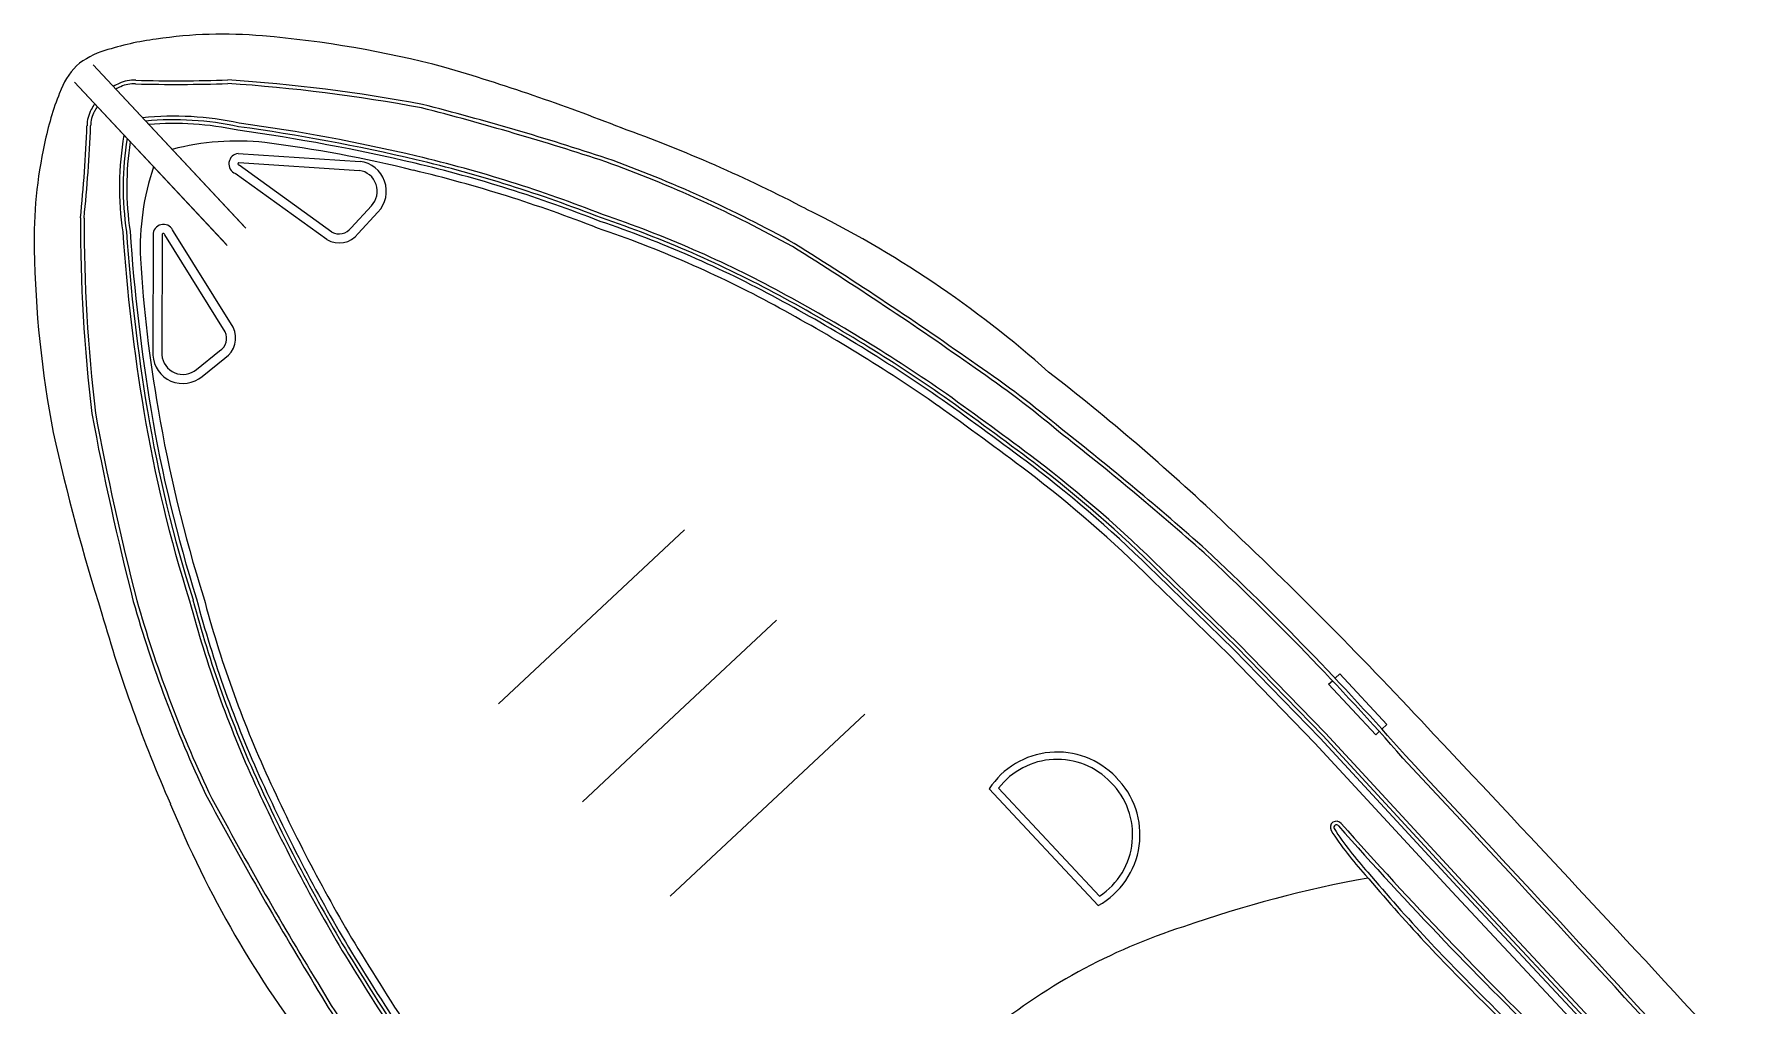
# Model space of a CAD drawing. Header units: metres. Extents: x 267365 to 277461, y 2088854 to 2108025.
# Drawn here: x 273723.72 to 273759.82, y 2097606.73 to 2097627.27 of the extents above; entities that cross this region are included whole.
import ezdxf

# ---------------------------------------------------------------- set-up
doc = ezdxf.new("R2010")
doc.units = ezdxf.units.M

msp = doc.modelspace()

# ---------------------------------------------------------------- linework, layer by layer
at = {"color": 30}
for p, q in [((273724.965, 2097626.624), (273728.193, 2097623.171)), ((273728.168, 2097623.197), (273724.965, 2097626.624)), ((273724.965, 2097626.624), (273728.193, 2097623.171)), ((273728.168, 2097623.197), (273724.965, 2097626.624)), ((273727.776, 2097622.83), (273724.572, 2097626.257)), ((273724.572, 2097626.257), (273727.801, 2097622.804)), ((273727.776, 2097622.83), (273724.572, 2097626.257)), ((273724.572, 2097626.257), (273727.801, 2097622.804)), ((273728.035, 2097624.75), (273730.611, 2097624.584)), ((273728.035, 2097624.75), (273730.611, 2097624.584)), ((273728.045, 2097624.557), (273730.592, 2097624.393)), ((273728.045, 2097624.557), (273730.592, 2097624.393)), ((273730.014, 2097623.09), (273728.057, 2097624.502)), ((273730.014, 2097623.09), (273728.057, 2097624.502)), ((273729.909, 2097622.929), (273727.973, 2097624.326)), ((273729.909, 2097622.929), (273727.973, 2097624.326)), ((273730.851, 2097623.643), (273730.423, 2097623.18)), ((273730.851, 2097623.643), (273730.423, 2097623.18)), ((273730.99, 2097623.511), (273730.571, 2097623.058)), ((273730.99, 2097623.511), (273730.571, 2097623.058)), ((273726.236, 2097623.067), (273726.228, 2097620.487)), ((273726.236, 2097623.067), (273726.228, 2097620.487)), ((273726.427, 2097623.045), (273726.42, 2097620.493)), ((273726.427, 2097623.045), (273726.42, 2097620.493)), ((273727.759, 2097620.982), (273726.481, 2097623.029)), ((273727.759, 2097620.982), (273726.481, 2097623.029)), ((273727.927, 2097621.075), (273726.662, 2097623.101)), ((273727.927, 2097621.075), (273726.662, 2097623.101)), ((273727.151, 2097620.184), (273727.641, 2097620.58)), ((273727.151, 2097620.184), (273727.641, 2097620.58)), ((273727.273, 2097620.036), (273727.753, 2097620.424)), ((273727.273, 2097620.036), (273727.753, 2097620.424)), ((273735.506, 2097614.956), (273737.473, 2097616.795)), ((273735.506, 2097614.956), (273737.473, 2097616.795)), ((273735.506, 2097614.956), (273737.473, 2097616.795)), ((273747.469, 2097615.843), (273749.093, 2097614.264)), ((273747.469, 2097615.843), (273749.093, 2097614.264)), ((273747.523, 2097615.899), (273749.147, 2097614.318)), ((273747.523, 2097615.899), (273749.147, 2097614.318)), ((273747.576, 2097615.954), (273749.202, 2097614.373)), ((273747.576, 2097615.954), (273749.202, 2097614.373)), ((273747.362, 2097615.733), (273748.985, 2097614.156)), ((273747.362, 2097615.733), (273748.985, 2097614.156)), ((273735.506, 2097614.956), (273733.539, 2097613.117)), ((273735.506, 2097614.956), (273733.539, 2097613.117)), ((273735.506, 2097614.956), (273733.539, 2097613.117)), ((273737.368, 2097612.963), (273739.422, 2097614.883)), ((273737.368, 2097612.963), (273739.422, 2097614.883)), ((273737.368, 2097612.963), (273739.422, 2097614.883)), ((273749.202, 2097614.373), (273751.032, 2097612.494)), ((273749.202, 2097614.373), (273751.032, 2097612.494)), ((273748.985, 2097614.156), (273750.809, 2097612.283)), ((273748.985, 2097614.156), (273750.809, 2097612.283)), ((273749.093, 2097614.264), (273750.921, 2097612.389)), ((273749.093, 2097614.264), (273750.921, 2097612.389)), ((273749.147, 2097614.318), (273750.976, 2097612.441)), ((273749.147, 2097614.318), (273750.976, 2097612.441)), ((273751.236, 2097613.654), (273751.333, 2097613.745)), ((273751.236, 2097613.654), (273751.333, 2097613.745)), ((273751.333, 2097613.745), (273752.332, 2097612.677)), ((273751.333, 2097613.745), (273752.332, 2097612.677)), ((273751.098, 2097613.526), (273751.18, 2097613.602)), ((273751.098, 2097613.526), (273751.18, 2097613.602)), ((273752.097, 2097612.457), (273751.098, 2097613.526)), ((273752.097, 2097612.457), (273751.098, 2097613.526)), ((273737.368, 2097612.963), (273735.315, 2097611.044)), ((273737.368, 2097612.963), (273735.315, 2097611.044)), ((273737.368, 2097612.963), (273735.315, 2097611.044)), ((273739.231, 2097610.971), (273741.29, 2097612.896)), ((273739.231, 2097610.971), (273741.29, 2097612.896)), ((273739.231, 2097610.971), (273741.29, 2097612.896)), ((273752.332, 2097612.677), (273752.227, 2097612.578)), ((273752.332, 2097612.677), (273752.227, 2097612.578)), ((273750.809, 2097612.283), (273753.704, 2097609.147)), ((273750.809, 2097612.283), (273753.704, 2097609.147)), ((273750.921, 2097612.389), (273753.817, 2097609.251)), ((273750.921, 2097612.389), (273753.817, 2097609.251)), ((273750.976, 2097612.441), (273753.873, 2097609.303)), ((273750.976, 2097612.441), (273753.873, 2097609.303)), ((273751.032, 2097612.494), (273753.929, 2097609.356)), ((273751.032, 2097612.494), (273753.929, 2097609.356)), ((273752.171, 2097612.526), (273752.097, 2097612.457)), ((273752.171, 2097612.526), (273752.097, 2097612.457)), ((273746.226, 2097608.85), (273743.919, 2097611.317)), ((273746.226, 2097608.85), (273743.919, 2097611.317)), ((273746.253, 2097609.046), (273744.117, 2097611.33)), ((273746.253, 2097609.046), (273744.117, 2097611.33)), ((273739.231, 2097610.971), (273737.172, 2097609.046)), ((273739.231, 2097610.971), (273737.172, 2097609.046)), ((273739.231, 2097610.971), (273737.172, 2097609.046)), ((273753.873, 2097609.303), (273757.879, 2097605.018)), ((273753.873, 2097609.303), (273757.879, 2097605.018)), ((273753.929, 2097609.356), (273757.936, 2097605.07)), ((273753.929, 2097609.356), (273757.936, 2097605.07)), ((273753.704, 2097609.147), (273757.71, 2097604.862)), ((273753.704, 2097609.147), (273757.71, 2097604.862)), ((273753.817, 2097609.251), (273757.823, 2097604.966)), ((273753.817, 2097609.251), (273757.823, 2097604.966))]:
    msp.add_line(p, q, dxfattribs=at)
for centre, radius, start, end in [((273727.068, 2097621.198), 6.02, 97.3337, 107.952), ((273727.068, 2097621.198), 6.02, 97.3337, 107.952), ((273727.711, 2097617.783), 9.491, 84.9276, 98.5513), ((273727.711, 2097617.783), 9.491, 84.9276, 98.5513), ((273726.629, 2097604.578), 22.74, 75.334, 85.1535), ((273726.629, 2097604.578), 22.74, 75.334, 85.1535), ((273725.665, 2097625.354), 1.635, 106.0726, 130.0222), ((273725.665, 2097625.354), 1.635, 106.0726, 130.0222), ((273725.793, 2097625.472), 1.635, 136.1249, 160.0746), ((273725.793, 2097625.472), 1.635, 136.1249, 160.0746), ((273725.817, 2097625.617), 0.683, 85.7656, 115.9314), ((273725.817, 2097625.617), 0.683, 85.7656, 115.9314), ((273726.72, 2097658.257), 31.969, 268.4733, 271.968), ((273726.72, 2097658.257), 31.969, 268.4733, 271.968), ((273725.526, 2097591.497), 34.885, 79.4197, 86.2333), ((273725.526, 2097591.497), 34.885, 79.4197, 86.2333), ((273719.672, 2097583.325), 45.082, 68.577, 73.6185), ((273719.672, 2097583.325), 45.082, 68.577, 73.6185), ((273729.845, 2097623.794), 6.02, 158.1952, 168.8135), ((273729.845, 2097623.794), 6.02, 158.1952, 168.8135), ((273726.002, 2097625.071), 1.258, 112.6178, 119.1344), ((273726.002, 2097625.071), 1.258, 112.6178, 119.1344), ((273726.002, 2097625.071), 1.181, 112.5083, 118.209), ((273726.002, 2097625.071), 1.181, 112.5083, 118.209), ((273725.817, 2097625.617), 0.606, 85.6001, 116.1369), ((273725.817, 2097625.617), 0.606, 85.6001, 116.1369), ((273726.72, 2097658.257), 32.046, 268.4699, 271.9611), ((273726.72, 2097658.257), 32.046, 268.4699, 271.9611), ((273725.526, 2097591.497), 34.808, 79.4239, 86.227), ((273725.526, 2097591.497), 34.808, 79.4239, 86.227), ((273725.519, 2097625.339), 0.683, 150.2157, 180.3816), ((273725.519, 2097625.339), 0.683, 150.2157, 180.3816), ((273725.519, 2097625.339), 0.606, 150.0103, 180.547), ((273725.519, 2097625.339), 0.606, 150.0103, 180.547), ((273726.052, 2097625.117), 1.258, 147.0128, 153.5294), ((273726.052, 2097625.117), 1.258, 147.0128, 153.5294), ((273726.052, 2097625.117), 1.181, 147.9381, 153.6388), ((273726.052, 2097625.117), 1.181, 147.9381, 153.6388), ((273716.816, 2097566.895), 60.726, 71.77313, 75.60347), ((273716.816, 2097566.895), 60.726, 71.77313, 75.60347), ((273716.816, 2097566.895), 60.802, 71.77214, 75.60588), ((273716.816, 2097566.895), 60.802, 71.77214, 75.60588), ((273692.893, 2097626.632), 31.969, 354.1792, 357.6739), ((273692.893, 2097626.632), 31.969, 354.1792, 357.6739), ((273692.893, 2097626.632), 32.046, 354.186, 357.6772), ((273692.893, 2097626.632), 32.046, 354.186, 357.6772), ((273726.681, 2097619.088), 6.452, 77.7057, 95.9643), ((273726.681, 2097619.088), 6.452, 77.7057, 95.9643), ((273726.681, 2097619.088), 6.375, 77.6786, 95.4407), ((273726.681, 2097619.088), 6.375, 77.6786, 95.4407), ((273726.681, 2097619.088), 6.298, 77.6509, 94.9005), ((273726.681, 2097619.088), 6.298, 77.6509, 94.9005), ((273722.684, 2097586.056), 39.547, 76.7049, 82.2341), ((273722.684, 2097586.056), 39.547, 76.7049, 82.2341), ((273722.684, 2097586.056), 39.624, 76.7048, 82.2296), ((273722.684, 2097586.056), 39.624, 76.7048, 82.2296), ((273722.684, 2097586.056), 39.701, 76.7047, 82.2252), ((273722.684, 2097586.056), 39.701, 76.7047, 82.2252), ((273725.476, 2097595.666), 31.486, 62.4306, 70.208), ((273725.476, 2097595.666), 31.486, 62.4306, 70.208), ((273733.208, 2097622.923), 9.491, 167.5959, 181.2195), ((273733.208, 2097622.923), 9.491, 167.5959, 181.2195), ((273731.975, 2097624.038), 6.452, 170.1829, 188.4415), ((273731.975, 2097624.038), 6.452, 170.1829, 188.4415), ((273731.975, 2097624.038), 6.375, 170.7065, 188.4686), ((273731.975, 2097624.038), 6.375, 170.7065, 188.4686), ((273731.975, 2097624.038), 6.298, 171.2467, 188.4963), ((273731.975, 2097624.038), 6.298, 171.2467, 188.4963), ((273728.004, 2097619.647), 5.367, 83.6729, 104.7749), ((273728.004, 2097619.647), 5.367, 83.6729, 104.7749), ((273725.08, 2097597.415), 27.79, 76.1267, 82.732), ((273725.08, 2097597.415), 27.79, 76.1267, 82.732), ((273731.329, 2097622.755), 5.367, 161.3722, 182.4743), ((273731.329, 2097622.755), 5.367, 161.3722, 182.4743), ((273728.056, 2097624.531), 0.22, 95.2707, 248.0171), ((273728.056, 2097624.531), 0.22, 95.2707, 248.0171), ((273728.056, 2097624.531), 0.0285, 111.3874, 273.3284), ((273728.056, 2097624.531), 0.0285, 111.3874, 273.3284), ((273730.531, 2097623.952), 0.637, 316.1857, 82.7951), ((273730.531, 2097623.952), 0.637, 316.1857, 82.7951), ((273725.067, 2097596.336), 28.995, 68.5099, 76.6148), ((273725.067, 2097596.336), 28.995, 68.5099, 76.6148), ((273725.067, 2097596.336), 29.072, 68.5136, 76.6149), ((273725.067, 2097596.336), 29.072, 68.5136, 76.6149), ((273725.067, 2097596.336), 29.149, 68.5174, 76.6151), ((273725.067, 2097596.336), 29.149, 68.5174, 76.6151), ((273726.674, 2097599.188), 26.979, 60.9901, 70.207), ((273726.674, 2097599.188), 26.979, 60.9901, 70.207), ((273726.674, 2097599.188), 27.056, 60.9858, 70.2092), ((273726.674, 2097599.188), 27.056, 60.9858, 70.2092), ((273730.531, 2097623.952), 0.445, 315.9824, 82.1033), ((273730.531, 2097623.952), 0.445, 315.9824, 82.1033), ((273725.067, 2097596.336), 28.842, 68.5022, 76.6145), ((273725.067, 2097596.336), 28.842, 68.5022, 76.6145), ((273759.582, 2097623.337), 34.885, 179.9139, 186.7275), ((273759.582, 2097623.337), 34.885, 179.9139, 186.7275), ((273759.582, 2097623.337), 34.808, 179.9202, 186.7233), ((273759.582, 2097623.337), 34.808, 179.9202, 186.7233), ((273728.042, 2097600.636), 24.011, 61.5382, 71.3631), ((273728.042, 2097600.636), 24.011, 61.5382, 71.3631), ((273728.042, 2097600.636), 24.087, 61.5385, 71.3586), ((273728.042, 2097600.636), 24.087, 61.5385, 71.3586), ((273729.984, 2097603.084), 22.831, 48.294, 63.8411), ((273729.984, 2097603.084), 22.831, 48.294, 63.8411), ((273765.201, 2097625.806), 39.701, 183.9219, 189.4425), ((273765.201, 2097625.806), 39.701, 183.9219, 189.4425), ((273765.201, 2097625.806), 39.624, 183.9175, 189.4424), ((273765.201, 2097625.806), 39.624, 183.9175, 189.4424), ((273765.201, 2097625.806), 39.547, 183.9131, 189.4423), ((273765.201, 2097625.806), 39.547, 183.9131, 189.4423), ((273726.453, 2097623.032), 0.22, 18.13, 170.8765), ((273726.453, 2097623.032), 0.22, 18.13, 170.8765), ((273726.453, 2097623.032), 0.0285, 352.8187, 154.7597), ((273726.453, 2097623.032), 0.0285, 352.8187, 154.7597), ((273730.168, 2097623.363), 0.505, 239.2081, 322.8797), ((273730.168, 2097623.363), 0.505, 239.2081, 322.8797), ((273730.168, 2097623.363), 0.314, 240.5656, 324.4067), ((273730.168, 2097623.363), 0.314, 240.5656, 324.4067), ((273728.042, 2097600.636), 23.78, 61.5375, 71.3769), ((273728.042, 2097600.636), 23.78, 61.5375, 71.3769), ((273728.042, 2097600.636), 23.934, 61.538, 71.3677), ((273728.042, 2097600.636), 23.934, 61.538, 71.3677), ((273746.456, 2097623.115), 22.74, 180.9937, 190.8131), ((273746.456, 2097623.115), 22.74, 180.9937, 190.8131), ((273695.262, 2097551.75), 83.819, 54.76476, 57.9363), ((273695.262, 2097551.75), 83.819, 54.76476, 57.9363), ((273695.262, 2097551.75), 83.895, 54.76522, 57.93769), ((273695.262, 2097551.75), 83.895, 54.76522, 57.93769), ((273753.708, 2097624.179), 27.79, 183.4151, 190.0204), ((273753.708, 2097624.179), 27.79, 183.4151, 190.0204), ((273722.424, 2097590.068), 35.902, 55.1795, 61.6941), ((273722.424, 2097590.068), 35.902, 55.1795, 61.6941), ((273722.424, 2097590.068), 35.979, 55.1786, 61.6939), ((273722.424, 2097590.068), 35.979, 55.1786, 61.6939), ((273722.424, 2097590.068), 36.055, 55.1776, 61.6937), ((273722.424, 2097590.068), 36.055, 55.1776, 61.6937), ((273722.424, 2097590.068), 35.748, 55.1814, 61.6944), ((273722.424, 2097590.068), 35.748, 55.1814, 61.6944), ((273727.476, 2097620.846), 0.314, 301.7404, 25.5815), ((273727.476, 2097620.846), 0.314, 301.7404, 25.5815), ((273727.476, 2097620.846), 0.505, 303.2675, 26.9391), ((273727.476, 2097620.846), 0.505, 303.2675, 26.9391), ((273726.864, 2097620.524), 0.445, 184.0438, 310.1648), ((273726.864, 2097620.524), 0.445, 184.0438, 310.1648), ((273726.864, 2097620.524), 0.637, 183.3521, 309.9614), ((273726.864, 2097620.524), 0.637, 183.3521, 309.9614), ((273731.317, 2097602.135), 21.866, 49.9291, 55.7631), ((273731.317, 2097602.135), 21.866, 49.9291, 55.7631), ((273731.317, 2097602.135), 21.943, 49.9325, 55.7614), ((273731.317, 2097602.135), 21.943, 49.9325, 55.7614), ((273715.112, 2097581.336), 49.078, 46.6025, 52.2269), ((273715.112, 2097581.336), 49.078, 46.6025, 52.2269), ((273673.355, 2097522.71), 119.079, 53.17615, 54.30368), ((273673.355, 2097522.71), 119.079, 53.17615, 54.30368), ((273673.355, 2097522.71), 119.233, 53.17575, 54.30425), ((273673.355, 2097522.71), 119.233, 53.17575, 54.30425), ((273673.355, 2097522.71), 119.309, 53.17555, 54.30453), ((273673.355, 2097522.71), 119.309, 53.17555, 54.30453), ((273673.355, 2097522.71), 119.386, 53.17536, 54.30481), ((273673.355, 2097522.71), 119.386, 53.17536, 54.30481), ((273784.714, 2097630.374), 60.802, 190.54128, 194.37501), ((273784.714, 2097630.374), 60.802, 190.54128, 194.37501), ((273784.714, 2097630.374), 60.726, 190.54369, 194.37402), ((273784.714, 2097630.374), 60.726, 190.54369, 194.37402), ((273754.785, 2097624.12), 29.149, 189.5321, 197.6298), ((273754.785, 2097624.12), 29.149, 189.5321, 197.6298), ((273754.785, 2097624.12), 29.072, 189.5323, 197.6335), ((273754.785, 2097624.12), 29.072, 189.5323, 197.6335), ((273754.785, 2097624.12), 28.995, 189.5323, 197.6373), ((273754.785, 2097624.12), 28.995, 189.5323, 197.6373), ((273754.785, 2097624.12), 28.842, 189.5326, 197.6449), ((273754.785, 2097624.12), 28.842, 189.5326, 197.6449), ((273768.129, 2097628.629), 45.082, 192.5287, 197.5702), ((273768.129, 2097628.629), 45.082, 192.5287, 197.5702), ((273704.37, 2097566.57), 66.468, 48.4426, 51.88889), ((273704.37, 2097566.57), 66.468, 48.4426, 51.88889), ((273704.37, 2097566.57), 66.545, 48.44172, 51.88777), ((273704.37, 2097566.57), 66.545, 48.44172, 51.88777), ((273727.892, 2097596.046), 27.689, 45.3232, 52.5586), ((273727.892, 2097596.046), 27.689, 45.3232, 52.5586), ((273727.892, 2097596.046), 27.843, 45.3232, 52.5603), ((273727.892, 2097596.046), 27.843, 45.3232, 52.5603), ((273727.892, 2097596.046), 27.919, 45.3232, 52.5611), ((273727.892, 2097596.046), 27.919, 45.3232, 52.5611), ((273727.892, 2097596.046), 27.996, 45.3232, 52.562), ((273727.892, 2097596.046), 27.996, 45.3232, 52.562), ((273684.437, 2097548.602), 93.938, 42.83345, 46.72563), ((273684.437, 2097548.602), 93.938, 42.83345, 46.72563), ((273706.549, 2097571.498), 61.357, 41.26732, 46.91174), ((273706.549, 2097571.498), 61.357, 41.26732, 46.91174), ((273706.549, 2097571.498), 61.433, 41.26848, 46.9127), ((273706.549, 2097571.498), 61.433, 41.26848, 46.9127), ((273751.831, 2097622.708), 27.056, 195.938, 205.1614), ((273751.831, 2097622.708), 27.056, 195.938, 205.1614), ((273751.831, 2097622.708), 26.979, 195.9402, 205.157), ((273751.831, 2097622.708), 26.979, 195.9402, 205.157), ((273750.294, 2097621.44), 24.087, 194.7886, 204.6087), ((273750.294, 2097621.44), 24.087, 194.7886, 204.6087), ((273750.294, 2097621.44), 24.011, 194.784, 204.6089), ((273750.294, 2097621.44), 24.011, 194.784, 204.6089), ((273750.294, 2097621.44), 23.934, 194.7795, 204.6092), ((273750.294, 2097621.44), 23.934, 194.7795, 204.6092), ((273750.294, 2097621.44), 23.78, 194.7702, 204.6097), ((273750.294, 2097621.44), 23.78, 194.7702, 204.6097), ((273755.426, 2097623.666), 31.486, 195.9391, 203.7166), ((273755.426, 2097623.666), 31.486, 195.9391, 203.7166), ((273234.957, 2097123.222), 712.788, 42.578527, 43.344481), ((273234.957, 2097123.222), 712.788, 42.578527, 43.344481), ((273745.357, 2097610.375), 1.719, 43.6242, 146.7581), ((273745.357, 2097610.375), 1.719, 43.6242, 146.7581), ((273745.357, 2097610.375), 1.565, 43.5424, 142.38), ((273745.357, 2097610.375), 1.565, 43.5424, 142.38), ((273232.507, 2097124.768), 712.692, 42.353986, 43.125976), ((273232.507, 2097124.768), 712.692, 42.353986, 43.125976), ((273232.507, 2097124.768), 712.768, 42.35399, 43.125876), ((273232.507, 2097124.768), 712.768, 42.35399, 43.125876), ((273761.216, 2097626.335), 35.902, 204.4531, 210.9677), ((273761.216, 2097626.335), 35.902, 204.4531, 210.9677), ((273761.216, 2097626.335), 35.748, 204.4527, 210.9658), ((273761.216, 2097626.335), 35.748, 204.4527, 210.9658), ((273745.398, 2097610.346), 1.71, 298.9702, 45.2744), ((273745.398, 2097610.346), 1.71, 298.9702, 45.2744), ((273801.273, 2097650.862), 83.895, 208.20946, 211.38194), ((273801.273, 2097650.862), 83.895, 208.20946, 211.38194), ((273801.273, 2097650.862), 83.819, 208.21086, 211.38239), ((273801.273, 2097650.862), 83.819, 208.21086, 211.38239), ((273761.216, 2097626.335), 36.055, 204.4534, 210.9695), ((273761.216, 2097626.335), 36.055, 204.4534, 210.9695), ((273761.216, 2097626.335), 35.979, 204.4532, 210.9686), ((273761.216, 2097626.335), 35.979, 204.4532, 210.9686), ((273745.398, 2097610.346), 1.556, 303.339, 45.3549), ((273745.398, 2097610.346), 1.556, 303.339, 45.3549), ((273747.721, 2097619.668), 22.831, 202.306, 217.8532), ((273747.721, 2097619.668), 22.831, 202.306, 217.8532), ((273751.264, 2097610.501), 0.13, 38.9791, 210.1622), ((273751.264, 2097610.501), 0.13, 38.9791, 210.1622), ((273757.172, 2097614.335), 7.174, 212.9279, 222.3654), ((273757.172, 2097614.335), 7.174, 212.9279, 222.3654), ((273751.264, 2097610.501), 0.0531, 38.9791, 208.5987), ((273751.264, 2097610.501), 0.0531, 38.9791, 208.5987), ((273757.172, 2097614.335), 7.097, 212.9461, 222.3772), ((273757.172, 2097614.335), 7.097, 212.9461, 222.3772), ((273751.365, 2097610.582), 0.0767, 218.9791, 221.5986), ((273751.365, 2097610.582), 0.0767, 218.9791, 221.5986), ((273816.71, 2097668.596), 87.459, 221.5986, 225.9345), ((273816.71, 2097668.596), 87.459, 221.5986, 225.9345), ((273816.71, 2097668.596), 87.382, 221.5986, 225.93453), ((273816.71, 2097668.596), 87.382, 221.5986, 225.93453), ((273756.31, 2097584.854), 24.96, 100.0972, 109.3828), ((273756.31, 2097584.854), 24.96, 100.0972, 109.3828), ((273781.492, 2097634.505), 38.763, 220.1699, 225.7749), ((273781.492, 2097634.505), 38.763, 220.1699, 225.7749), ((273781.492, 2097634.505), 38.686, 220.1677, 225.7765), ((273781.492, 2097634.505), 38.686, 220.1677, 225.7765), ((273751.87, 2097596.389), 12.611, 107.7457, 129.7715), ((273751.87, 2097596.389), 12.611, 107.7457, 129.7715), ((273831.719, 2097670.768), 119.233, 211.84291, 212.9714), ((273831.719, 2097670.768), 119.233, 211.84291, 212.9714), ((273831.719, 2097670.768), 119.079, 211.84347, 212.97101), ((273831.719, 2097670.768), 119.079, 211.84347, 212.97101), ((273831.719, 2097670.768), 119.386, 211.84235, 212.9718), ((273831.719, 2097670.768), 119.386, 211.84235, 212.9718), ((273831.719, 2097670.768), 119.309, 211.84263, 212.9716), ((273831.719, 2097670.768), 119.309, 211.84263, 212.9716), ((273748.579, 2097618.273), 21.943, 210.3858, 216.2147), ((273748.579, 2097618.273), 21.943, 210.3858, 216.2147), ((273748.579, 2097618.273), 21.866, 210.384, 216.2181), ((273748.579, 2097618.273), 21.866, 210.384, 216.2181), ((273652.905, 2097507.929), 141.758, 41.25957, 44.2133), ((273652.905, 2097507.929), 141.758, 41.25957, 44.2133), ((273652.905, 2097507.929), 141.681, 41.25938, 44.21288), ((273652.905, 2097507.929), 141.681, 41.25938, 44.21288)]:
    msp.add_arc(centre, radius, start, end, dxfattribs=at)

doc.saveas('drawing.dxf')
